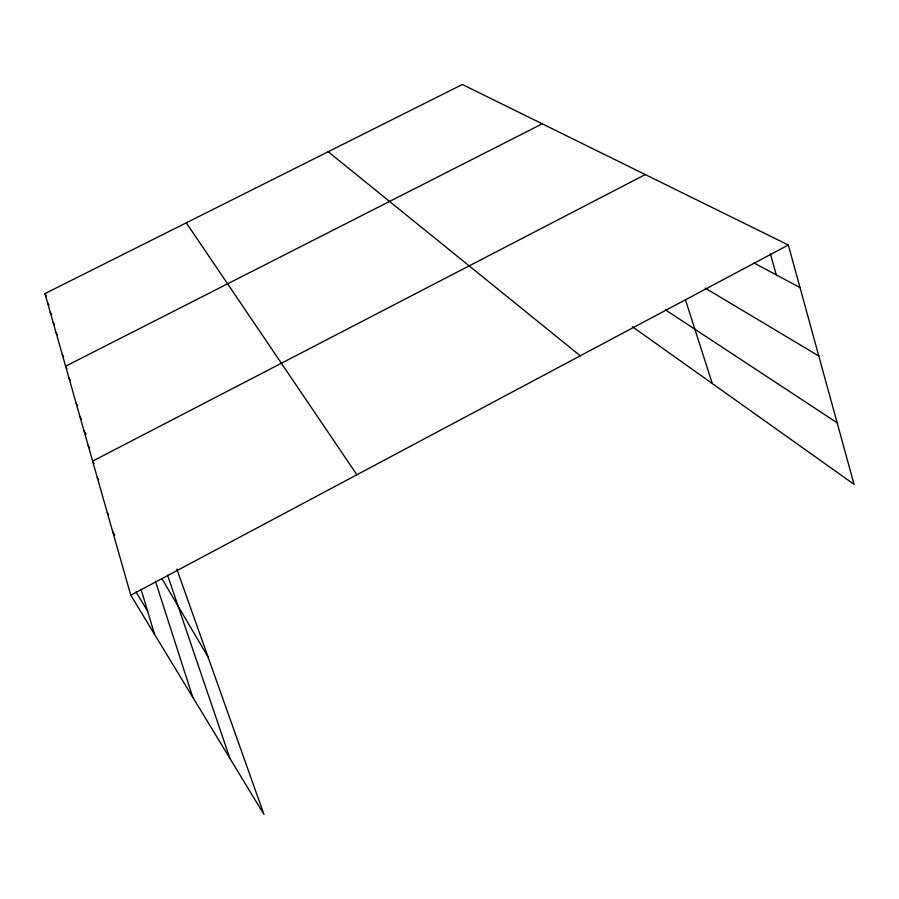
<?xml version="1.0" encoding="UTF-8"?>
<svg xmlns="http://www.w3.org/2000/svg" width="899" height="899" viewBox="0 0 899 899"><rect width="100%" height="100%" fill="white"/><g stroke="black" fill="none" stroke-linecap="round" stroke-linejoin="round"><path stroke-width="1.35" d="M176.822 569.101L263.991 814.505L130.771 595.205L788.322 245L854.05 484.336L632.413 326.73M645.28 174.563L92.619 461.12L94.024 463.502M542.221 123.815L65.605 366.208L66.975 368.568M130.771 595.205L44.95 293.625L462.367 84.495L788.322 245M753.89 262.957L800.009 287.568M705.209 288.107L818.809 356.015M665.35 309.807L837.149 422.822M328.169 151.74L580.271 355.802M186.295 222.817L356.892 474.773M136.007 591.991L147.638 611.23M112.645 531.511L114.791 535.096M107.239 512.52L108.644 514.869M97.249 477.391L98.632 479.74M162.168 579.125L208.017 656.911M88.203 445.623L89.574 447.96M84 430.846L86.09 434.419M76.145 403.269L77.539 405.651M79.989 416.743L81.348 419.08M68.976 378.029L70.358 380.434M62.278 354.532L63.672 356.948M56.041 332.596L57.379 334.934M50.277 312.358L51.625 314.717M53.097 322.269L54.479 324.674M44.95 293.625L46.31 296.018M47.568 302.817L48.951 305.244M167.585 575.225L229.897 758.374M685.611 300.311L712.3 383.536M155.437 581.248L192.757 697.242M141.064 589.328L154.583 634.402M770.263 253.451L776.331 274.937"/></g></svg>
